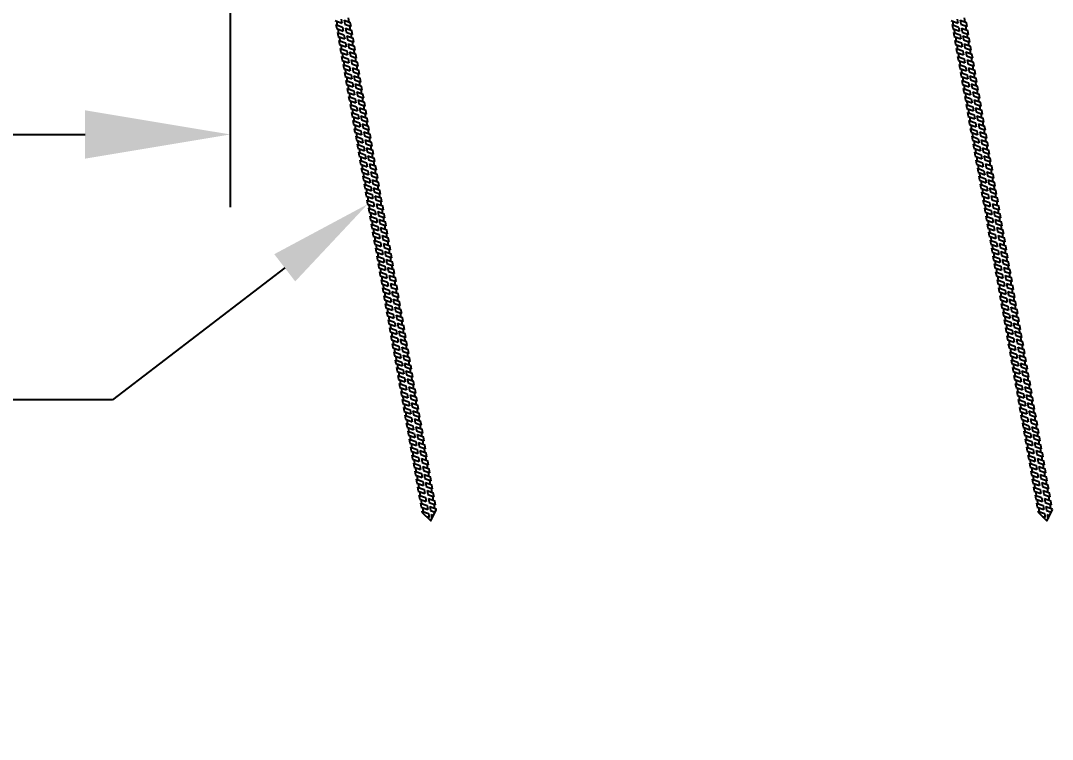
# Model space of a CAD drawing. Header units: millimetres. Extents: x 1757 to 4342, y -1901 to 53.
# Drawn here: x 3995.39 to 4013.16, y -1680.57 to -1668.19 of the extents above; entities that cross this region are included whole.
import ezdxf
from ezdxf import colors
from ezdxf.entities.mleader import LeaderData, LeaderLine
from ezdxf.math import Vec2, Vec3

# ---------------------------------------------------------------- set-up
doc = ezdxf.new("R2010")
doc.units = ezdxf.units.MM
doc.header["$LTSCALE"] = 0.1
doc.styles.get("Standard").update_dxf_attribs({"font": 'txt.shx'})
doc.dimstyles.new('ISO-25', dxfattribs={"dimtxt": 2.5, "dimasz": 2.5, "dimexe": 1.25, "dimexo": 0, "dimtad": 1, "dimdec": 0, "dimtxsty": 'Standard', "dimcen": 2.5, "dimadec": 0, "dimazin": 0, "dimtfac": 1, "dimtdec": 0, "dimtmove": 0, "dimatfit": 3, "dimfxl": 1, "dimarcsym": 0})

# ---------------------------------------------------------------- blocks, each defined once
blk = doc.blocks.new('*D675')
at = {"color": 0, "lineweight": -2}
for p, q in [((3999.002, -1656.376), (3999.002, -1671.397)), ((3959.002, -1664.924), (3959.002, -1671.397)), ((3961.502, -1670.147), (3996.502, -1670.147))]:
    blk.add_line(p, q, dxfattribs=at)
at = {"color": 0, "lineweight": 15}
for points in [[(3961.502, -1669.731), (3961.502, -1670.564), (3959.002, -1670.147)], [(3996.502, -1669.731), (3996.502, -1670.564), (3999.002, -1670.147)]]:
    blk.add_solid(points, dxfattribs=at)
at = {"layer": 'Defpoints', "color": 0, "lineweight": 15}
for p in [(3999.002, -1656.376), (3959.002, -1664.924), (3999.002, -1670.147)]:
    blk.add_point(p, dxfattribs=at)
at = {"color": 0, "lineweight": 0, "insert": (3979.002, -1668.272), "char_height": 2.5, "attachment_point": 5}
blk.add_mtext('3-4м', dxfattribs=at)
blk = doc.blocks.new('Анкер L 1500 мм')
at = {"color": 0}
for p, q in [((30447.1, 190289.2), (30447.2, 190289.2)), ((30447.1, 190282.3), (30447.1, 190289.2)), ((30432.1, 190273.6), (30442.6, 190279.7)), ((30432.1, 190266.6), (30442.6, 190272.7)), ((30438.5, 190284.2), (30442.6, 190286.6)), ((30442.6, 190279.7), (30442.6, 190286.6)), ((30442.6, 190265.8), (30442.6, 190272.7)), ((30447.1, 190282.3), (30450.7, 190284.4)), ((30447.1, 190275.3), (30454.3, 190279.4)), ((30447.1, 190268.4), (30447.1, 190275.3)), ((30447.1, 190268.4), (30457.1, 190274.1)), ((30432.1, 190259.7), (30442.6, 190265.8)), ((30432.1, 190252.6), (30442.6, 190258.6)), ((30442.6, 190251.7), (30442.6, 190258.6)), ((30447.1, 190261.2), (30457.1, 190267)), ((30447.1, 190254.3), (30447.1, 190261.2)), ((30447.1, 190254.3), (30457.1, 190260.1)), ((30432.1, 190245.7), (30442.6, 190251.7)), ((30432.1, 190238.7), (30442.6, 190244.7)), ((30432.1, 190231.7), (30442.6, 190237.7)), ((30442.6, 190237.7), (30442.6, 190244.7)), ((30447.1, 190247.3), (30457.1, 190253.1)), ((30447.1, 190240.3), (30447.1, 190247.3)), ((30447.1, 190240.3), (30457.1, 190246.1)), ((30447.1, 190233.3), (30457.1, 190239.1)), ((30432.1, 190224.7), (30442.6, 190230.7)), ((30432.1, 190217.7), (30442.6, 190223.8)), ((30442.6, 190223.8), (30442.6, 190230.7)), ((30447.1, 190226.4), (30447.1, 190233.3)), ((30447.1, 190226.4), (30457.1, 190232.1)), ((30447.1, 190219.4), (30457.1, 190225.1)), ((30447.1, 190212.4), (30447.1, 190219.4)), ((30447.1, 190212.4), (30457.1, 190218.2)), ((30432.1, 190210.7), (30442.6, 190216.8)), ((30432.1, 190203.7), (30442.6, 190209.8)), ((30432.1, 190196.7), (30442.6, 190202.8)), ((30442.6, 190209.8), (30442.6, 190216.8)), ((30442.6, 190195.8), (30442.6, 190202.8)), ((30447.1, 190205.4), (30457.1, 190211.2)), ((30447.1, 190198.4), (30447.1, 190205.4)), ((30447.1, 190198.4), (30457.1, 190204.2)), ((30432.1, 190189.7), (30442.6, 190195.8)), ((30432.1, 190182.8), (30442.6, 190188.8)), ((30442.6, 190181.8), (30442.6, 190188.8)), ((30447.1, 190191.4), (30457.1, 190197.2)), ((30447.1, 190184.4), (30447.1, 190191.4)), ((30447.1, 190184.4), (30457.1, 190190.2)), ((30447.1, 190177.5), (30457.1, 190183.3)), ((30432.1, 190175.8), (30442.6, 190181.8)), ((30432.1, 190168.8), (30442.6, 190174.9)), ((30432.1, 190161.8), (30442.6, 190167.9)), ((30442.6, 190167.9), (30442.6, 190174.9)), ((30447.1, 190170.5), (30447.1, 190177.5)), ((30447.1, 190170.5), (30457.1, 190176.3)), ((30447.1, 190163.5), (30457.1, 190169.3)), ((30432.1, 190154.8), (30442.6, 190160.9)), ((30432.1, 190147.8), (30442.6, 190153.9)), ((30432.1, 190140.9), (30442.6, 190146.9)), ((30442.6, 190153.9), (30442.6, 190160.9)), ((30442.6, 190139.9), (30442.6, 190146.9)), ((30447.1, 190156.5), (30447.1, 190163.5)), ((30447.1, 190156.5), (30457.1, 190162.3)), ((30447.1, 190149.5), (30457.1, 190155.3)), ((30447.1, 190142.5), (30447.1, 190149.5)), ((30447.1, 190142.5), (30457.1, 190148.3)), ((30432.1, 190133.9), (30442.6, 190139.9)), ((30432.1, 190127), (30442.6, 190133.1)), ((30442.6, 190126.1), (30442.6, 190133.1)), ((30447.1, 190135.7), (30457.1, 190141.4)), ((30447.1, 190128.7), (30447.1, 190135.7)), ((30447.1, 190128.7), (30457.1, 190134.4)), ((30432.1, 190120), (30442.6, 190126.1)), ((30432.1, 190113), (30442.6, 190119.1)), ((30432.1, 190106), (30442.6, 190112.1)), ((30442.6, 190112.1), (30442.6, 190119.1)), ((30447.1, 190121.7), (30457.1, 190127.5)), ((30447.1, 190114.7), (30447.1, 190121.7)), ((30447.1, 190114.7), (30457.1, 190120.5)), ((30447.1, 190107.7), (30457.1, 190113.5)), ((30432.1, 190099.1), (30442.6, 190105.1)), ((30432.1, 190092.1), (30442.6, 190098.1)), ((30442.6, 190098.1), (30442.6, 190105.1)), ((30447.1, 190100.7), (30447.1, 190107.7)), ((30447.1, 190100.7), (30457.1, 190106.5)), ((30447.1, 190093.7), (30457.1, 190099.5)), ((30447.1, 190086.7), (30447.1, 190093.7)), ((30432.1, 190085.1), (30442.6, 190091.1)), ((30432.1, 190078.1), (30442.6, 190084.1)), ((30432.1, 190071.2), (30442.6, 190077.2)), ((30442.6, 190084.1), (30442.6, 190091.1)), ((30442.6, 190070.2), (30442.6, 190077.2)), ((30447.1, 190086.7), (30457.1, 190092.5)), ((30447.1, 190079.8), (30457.1, 190085.6)), ((30447.1, 190072.8), (30447.1, 190079.8)), ((30447.1, 190072.8), (30457.1, 190078.6)), ((30432.1, 190064.2), (30442.6, 190070.2)), ((30432.1, 190057.2), (30442.6, 190063.3)), ((30442.6, 190056.3), (30442.6, 190063.3)), ((30447.1, 190065.9), (30457.1, 190071.6)), ((30447.1, 190058.9), (30447.1, 190065.9)), ((30447.1, 190058.9), (30457.1, 190064.6)), ((30432.1, 190050.2), (30442.6, 190056.3)), ((30432.1, 190043.2), (30442.6, 190049.3)), ((30432.1, 190036.2), (30442.6, 190042.3)), ((30442.6, 190042.3), (30442.6, 190049.3)), ((30447.1, 190051.9), (30457.1, 190057.7)), ((30447.1, 190044.9), (30447.1, 190051.9)), ((30447.1, 190044.9), (30457.1, 190050.7)), ((30447.1, 190037.9), (30457.1, 190043.7)), ((30432.1, 190029.2), (30442.6, 190035.3)), ((30432.1, 190022.2), (30442.6, 190028.3)), ((30442.6, 190028.3), (30442.6, 190035.3)), ((30447.1, 190030.9), (30447.1, 190037.9)), ((30447.1, 190030.9), (30457.1, 190036.7)), ((30447.1, 190023.9), (30457.1, 190029.7)), ((30447.1, 190017.4), (30447.1, 190023.9)), ((30447.1, 190017.4), (30457.1, 190023.1)), ((30432.1, 190015.2), (30442.6, 190021.3)), ((30432.1, 190008.7), (30442.6, 190014.8)), ((30432.1, 190001.7), (30442.6, 190007.8)), ((30442.6, 190014.8), (30442.6, 190021.3)), ((30442.6, 190000.8), (30442.6, 190007.8)), ((30447.1, 190010.4), (30457.1, 190016.1)), ((30447.1, 190003.4), (30447.1, 190010.4)), ((30447.1, 190003.4), (30457.1, 190009.2)), ((30432.1, 189994.7), (30442.6, 190000.8)), ((30432.1, 189987.7), (30442.6, 189993.8)), ((30432.1, 189980.8), (30442.6, 189986.8)), ((30442.6, 189986.8), (30442.6, 189993.8)), ((30447.1, 189996.4), (30457.1, 190002.2)), ((30447.1, 189989.4), (30447.1, 189996.4)), ((30447.1, 189989.4), (30457.1, 189995.2)), ((30447.1, 189982.4), (30457.1, 189988.2)), ((30432.1, 189973.8), (30442.6, 189979.8)), ((30432.1, 189966.8), (30442.6, 189972.8)), ((30442.6, 189972.8), (30442.6, 189979.8)), ((30447.1, 189975.4), (30447.1, 189982.4)), ((30447.1, 189975.4), (30457.1, 189981.2)), ((30447.1, 189968.4), (30457.1, 189974.2)), ((30432.1, 189959.8), (30442.6, 189965.8)), ((30432.1, 189952.9), (30442.6, 189959)), ((30432.1, 189945.9), (30442.6, 189952)), ((30442.6, 189959), (30442.6, 189965.8)), ((30442.6, 189945), (30442.6, 189952)), ((30447.1, 189961.6), (30447.1, 189968.4)), ((30447.1, 189961.6), (30457.1, 189967.4)), ((30447.1, 189954.6), (30457.1, 189960.4)), ((30447.1, 189947.6), (30447.1, 189954.6)), ((30447.1, 189947.6), (30457.1, 189953.4)), ((30432.1, 189938.9), (30442.6, 189945)), ((30432.1, 189931.9), (30442.6, 189938)), ((30442.6, 189931), (30442.6, 189938)), ((30447.1, 189940.6), (30457.1, 189946.4)), ((30447.1, 189933.6), (30447.1, 189940.6)), ((30447.1, 189933.6), (30457.1, 189939.4)), ((30432.1, 189925), (30442.6, 189931)), ((30432.1, 189918), (30442.6, 189924)), ((30432.1, 189911), (30442.6, 189917)), ((30442.6, 189917), (30442.6, 189924)), ((30447.1, 189926.6), (30457.1, 189932.4)), ((30447.1, 189919.6), (30447.1, 189926.6)), ((30447.1, 189919.6), (30457.1, 189925.4)), ((30447.1, 189912.6), (30457.1, 189918.4)), ((30432.1, 189904), (30442.6, 189910)), ((30432.1, 189897.1), (30442.6, 189903.1)), ((30442.6, 189903.1), (30442.6, 189910)), ((30447.1, 189905.7), (30447.1, 189912.6)), ((30447.1, 189905.7), (30457.1, 189911.5)), ((30447.1, 189898.7), (30457.1, 189904.5)), ((30447.1, 189891.8), (30447.1, 189898.7)), ((30432.1, 189890.1), (30442.6, 189896.1)), ((30432.1, 189883.1), (30442.6, 189889.2)), ((30432.1, 189876.1), (30442.6, 189882.2)), ((30442.6, 189889.2), (30442.6, 189896.1)), ((30442.6, 189875.2), (30442.6, 189882.2)), ((30447.1, 189891.8), (30457.1, 189897.5)), ((30447.1, 189884.8), (30457.1, 189890.5)), ((30447.1, 189877.8), (30447.1, 189884.8)), ((30447.1, 189877.8), (30457.1, 189883.6)), ((30432.1, 189869.1), (30442.6, 189875.2)), ((30432.1, 189862.1), (30442.6, 189868.2)), ((30442.6, 189861.2), (30442.6, 189868.2)), ((30447.1, 189870.8), (30457.1, 189876.6)), ((30447.1, 189863.8), (30447.1, 189870.8)), ((30447.1, 189863.8), (30457.1, 189869.6)), ((30447.1, 189856.8), (30457.1, 189862.6)), ((30432.1, 189855.1), (30442.6, 189861.2)), ((30432.1, 189848.1), (30442.6, 189854.2)), ((30432.1, 189841.1), (30442.6, 189847.2)), ((30442.6, 189847.2), (30442.6, 189854.2)), ((30447.1, 189849.8), (30447.1, 189856.8)), ((30447.1, 189849.8), (30457.1, 189855.6)), ((30447.1, 189843.1), (30457.1, 189848.8)), ((30432.1, 189834.4), (30442.6, 189840.5)), ((30432.1, 189827.4), (30442.6, 189833.5)), ((30442.6, 189833.5), (30442.6, 189840.5)), ((30447.1, 189836.1), (30447.1, 189843.1)), ((30447.1, 189836.1), (30457.1, 189841.8)), ((30447.1, 189829.1), (30457.1, 189834.9)), ((30447.1, 189822.1), (30447.1, 189829.1)), ((30447.1, 189822.1), (30457.1, 189827.9)), ((30432.1, 189820.4), (30442.6, 189826.5)), ((30432.1, 189813.4), (30442.6, 189819.5)), ((30432.1, 189806.5), (30442.6, 189812.5)), ((30442.6, 189819.5), (30442.6, 189826.5)), ((30442.6, 189805.5), (30442.6, 189812.5)), ((30447.1, 189815.1), (30457.1, 189820.9)), ((30447.1, 189808.1), (30447.1, 189815.1)), ((30447.1, 189808.1), (30457.1, 189813.9)), ((30432.1, 189799.5), (30442.6, 189805.5)), ((30432.1, 189792.5), (30442.6, 189798.5)), ((30432.1, 189785.5), (30442.6, 189791.5)), ((30442.6, 189791.5), (30442.6, 189798.5)), ((30447.1, 189801.1), (30457.1, 189806.9)), ((30447.1, 189794.1), (30447.1, 189801.1)), ((30447.1, 189794.1), (30457.1, 189799.9)), ((30447.1, 189787.3), (30457.1, 189793.1)), ((30432.1, 189778.6), (30442.6, 189784.7)), ((30432.1, 189771.6), (30442.6, 189777.7)), ((30442.6, 189777.7), (30442.6, 189784.7)), ((30447.1, 189780.3), (30447.1, 189787.3)), ((30447.1, 189780.3), (30457.1, 189786.1)), ((30447.1, 189773.3), (30457.1, 189779.1)), ((30432.1, 189764.7), (30442.6, 189770.7)), ((30432.1, 189757.7), (30442.6, 189763.7)), ((30432.1, 189750.7), (30442.6, 189756.7)), ((30442.6, 189763.7), (30442.6, 189770.7)), ((30442.6, 189749.7), (30442.6, 189756.7)), ((30447.1, 189766.3), (30447.1, 189773.3)), ((30447.1, 189766.3), (30457.1, 189772.1)), ((30447.1, 189759.3), (30457.1, 189765.1)), ((30447.1, 189752.3), (30447.1, 189759.3)), ((30447.1, 189752.3), (30457.1, 189758.1)), ((30432.1, 189743.7), (30442.6, 189749.7)), ((30432.1, 189736.7), (30442.6, 189742.8)), ((30442.6, 189735.8), (30442.6, 189742.8)), ((30447.1, 189745.4), (30457.1, 189751.1)), ((30447.1, 189738.4), (30447.1, 189745.4)), ((30447.1, 189738.4), (30457.1, 189744.1)), ((30432.1, 189729.7), (30442.6, 189735.8)), ((30432.1, 189722.8), (30442.6, 189728.8)), ((30432.1, 189715.8), (30442.6, 189721.8)), ((30442.6, 189721.8), (30442.6, 189728.8)), ((30447.1, 189731.4), (30457.1, 189737.2)), ((30447.1, 189724.4), (30447.1, 189731.4)), ((30447.1, 189724.4), (30457.1, 189730.2)), ((30447.1, 189717.5), (30457.1, 189723.3)), ((30432.1, 189708.8), (30442.6, 189714.9)), ((30432.1, 189701.8), (30442.6, 189707.9)), ((30442.6, 189707.9), (30442.6, 189714.9)), ((30447.1, 189710.5), (30447.1, 189717.5)), ((30447.1, 189710.5), (30457.1, 189716.3)), ((30447.1, 189703.5), (30457.1, 189709.3)), ((30447.1, 189696.5), (30447.1, 189703.5)), ((30432.1, 189694.8), (30442.6, 189700.9)), ((30432.1, 189687.8), (30442.6, 189693.9)), ((30432.1, 189680.9), (30442.6, 189686.9)), ((30442.6, 189693.9), (30442.6, 189700.9)), ((30442.6, 189679.9), (30442.6, 189686.9)), ((30447.1, 189696.5), (30457.1, 189702.3)), ((30447.1, 189689.5), (30457.1, 189695.3)), ((30447.1, 189682.5), (30447.1, 189689.5)), ((30447.1, 189682.5), (30457.1, 189688.3)), ((30432.1, 189673.9), (30442.6, 189679.9)), ((30432.1, 189666.9), (30442.6, 189672.9)), ((30442.6, 189665.9), (30442.6, 189672.9)), ((30447.1, 189675.5), (30457.1, 189681.3)), ((30447.1, 189668.5), (30447.1, 189675.5)), ((30447.1, 189668.5), (30457.1, 189674.2)), ((30447.1, 189661.5), (30457.1, 189667.2)), ((30432.1, 189659.8), (30442.6, 189665.9)), ((30432.1, 189652.8), (30442.6, 189658.9)), ((30432.1, 189645.8), (30442.6, 189651.9)), ((30442.6, 189651.9), (30442.6, 189658.9)), ((30447.1, 189654.5), (30447.1, 189661.5)), ((30447.1, 189654.5), (30457.1, 189660.3)), ((30447.1, 189647.5), (30457.1, 189653.3)), ((30432.1, 189638.8), (30442.6, 189644.9)), ((30432.1, 189631.9), (30442.6, 189637.9)), ((30442.6, 189637.9), (30442.6, 189644.9)), ((30447.1, 189640.5), (30447.1, 189647.5)), ((30447.1, 189640.5), (30457.1, 189646.3)), ((30447.1, 189633.5), (30457.1, 189639.3)), ((30447.1, 189626.5), (30447.1, 189633.5)), ((30447.1, 189626.5), (30457.1, 189632.3)), ((30432.1, 189624.9), (30442.6, 189630.9)), ((30432.1, 189617.9), (30442.6, 189623.9)), ((30432.1, 189610.9), (30442.6, 189616.9)), ((30442.6, 189623.9), (30442.6, 189630.9)), ((30442.6, 189610.1), (30442.6, 189616.9)), ((30447.1, 189619.5), (30457.1, 189625.3)), ((30447.1, 189612.7), (30447.1, 189619.5)), ((30447.1, 189612.7), (30457.1, 189618.5)), ((30432.1, 189604), (30442.6, 189610.1)), ((30432.1, 189597), (30442.6, 189603.1)), ((30432.1, 189590.1), (30442.6, 189596.1)), ((30442.6, 189596.1), (30442.6, 189603.1)), ((30447.1, 189605.7), (30457.1, 189611.5)), ((30447.1, 189598.7), (30447.1, 189605.7)), ((30447.1, 189598.7), (30457.1, 189604.5)), ((30447.1, 189591.7), (30457.1, 189597.5)), ((30432.1, 189583.1), (30442.6, 189589.1)), ((30432.1, 189576.1), (30442.6, 189582.1)), ((30442.6, 189582.1), (30442.6, 189589.1)), ((30447.1, 189584.7), (30447.1, 189591.7)), ((30447.1, 189584.7), (30457.1, 189590.5)), ((30447.1, 189577.7), (30457.1, 189583.5)), ((30432.1, 189569.1), (30442.6, 189575.1)), ((30432.1, 189562.1), (30442.6, 189568.2)), ((30432.1, 189555.1), (30442.6, 189561.2)), ((30442.6, 189568.2), (30442.6, 189575.1)), ((30442.6, 189554.2), (30442.6, 189561.2)), ((30447.1, 189570.8), (30447.1, 189577.7)), ((30447.1, 189570.8), (30457.1, 189576.5)), ((30447.1, 189563.8), (30457.1, 189569.5)), ((30447.1, 189556.8), (30447.1, 189563.8)), ((30447.1, 189556.8), (30457.1, 189562.6)), ((30432.1, 189548.2), (30442.6, 189554.2)), ((30432.1, 189541.2), (30442.6, 189547.2)), ((30442.6, 189540.3), (30442.6, 189547.2)), ((30447.1, 189549.8), (30457.1, 189555.6)), ((30447.1, 189542.9), (30447.1, 189549.8)), ((30447.1, 189542.9), (30457.1, 189548.6)), ((30432.1, 189534.2), (30442.6, 189540.3)), ((30432.1, 189527.2), (30442.6, 189533.3)), ((30432.1, 189520.2), (30442.6, 189526.3)), ((30442.6, 189526.3), (30442.6, 189533.3)), ((30447.1, 189535.9), (30457.1, 189541.6)), ((30447.1, 189528.9), (30447.1, 189535.9)), ((30447.1, 189528.9), (30457.1, 189534.7)), ((30447.1, 189521.9), (30457.1, 189527.7)), ((30432.1, 189513.2), (30442.6, 189519.3)), ((30432.1, 189506.3), (30442.6, 189512.3)), ((30442.6, 189512.3), (30442.6, 189519.3)), ((30447.1, 189514.9), (30447.1, 189521.9)), ((30447.1, 189514.9), (30457.1, 189520.7)), ((30447.1, 189507.9), (30457.1, 189513.7)), ((30447.1, 189500.9), (30447.1, 189507.9)), ((30432.1, 189499.3), (30442.6, 189505.3)), ((30432.1, 189492.3), (30442.6, 189498.3)), ((30432.1, 189485.3), (30442.6, 189491.3)), ((30442.6, 189498.3), (30442.6, 189505.3)), ((30442.6, 189484.3), (30442.6, 189491.3)), ((30447.1, 189500.9), (30457.1, 189506.7)), ((30447.1, 189493.9), (30457.1, 189499.7)), ((30447.1, 189486.9), (30447.1, 189493.9)), ((30447.1, 189486.9), (30457.1, 189492.7)), ((30432.1, 189478.3), (30442.6, 189484.3)), ((30432.1, 189471.3), (30442.6, 189477.4)), ((30442.6, 189470.4), (30442.6, 189477.4)), ((30447.1, 189480), (30457.1, 189485.8)), ((30447.1, 189473), (30447.1, 189480)), ((30447.1, 189473), (30457.1, 189478.8)), ((30447.1, 189466), (30457.1, 189471.8)), ((30432.1, 189464.3), (30442.6, 189470.4)), ((30432.1, 189457.3), (30442.6, 189463.4)), ((30432.1, 189450.3), (30442.6, 189456.4)), ((30442.6, 189456.4), (30442.6, 189463.4)), ((30447.1, 189459), (30447.1, 189466)), ((30447.1, 189459), (30457.1, 189464.8)), ((30447.1, 189452), (30457.1, 189457.8)), ((30432.1, 189443.4), (30442.6, 189449.4)), ((30432.1, 189436.4), (30442.6, 189442.4)), ((30442.6, 189442.4), (30442.6, 189449.4)), ((30447.1, 189445), (30447.1, 189452)), ((30447.1, 189445), (30457.1, 189450.8)), ((30447.1, 189438.2), (30457.1, 189443.9)), ((30447.1, 189431.2), (30447.1, 189438.2)), ((30447.1, 189431.2), (30457.1, 189436.9)), ((30432.1, 189429.5), (30442.6, 189435.6)), ((30432.1, 189422.5), (30442.6, 189428.6)), ((30432.1, 189415.5), (30442.6, 189421.6)), ((30442.6, 189428.6), (30442.6, 189435.6)), ((30442.6, 189414.6), (30442.6, 189421.6)), ((30447.1, 189424.2), (30457.1, 189430)), ((30447.1, 189417.2), (30447.1, 189424.2)), ((30447.1, 189417.2), (30457.1, 189423))]:
    blk.add_line(p, q, dxfattribs=at)
for p, q in [((30432.1, 190273.6), (30432.1, 190275.4)), ((30434.1, 190267.8), (30434.1, 190274.8)), ((30455.1, 190273), (30455.1, 190265.8)), ((30455.1, 190273), (30455.1, 190272.8)), ((30457.1, 190275.5), (30457.1, 190274.1)), ((30432.1, 190259.7), (30432.1, 190266.6)), ((30434.1, 190260.7), (30434.1, 190260.8)), ((30434.1, 190253.7), (30434.1, 190260.8)), ((30455.1, 190258.9), (30455.1, 190251.9)), ((30457.1, 190267), (30457.1, 190260.1)), ((30432.1, 190245.7), (30432.1, 190252.6)), ((30432.1, 190231.7), (30432.1, 190238.7)), ((30434.1, 190239.8), (30434.1, 190246.8)), ((30455.1, 190245), (30455.1, 190238)), ((30457.1, 190253.1), (30457.1, 190246.1)), ((30457.1, 190239.1), (30457.1, 190232.1)), ((30432.1, 190217.7), (30432.1, 190224.7)), ((30434.1, 190225.8), (30434.1, 190232.8)), ((30434.1, 190211.9), (30434.1, 190218.9)), ((30455.1, 190231), (30455.1, 190224)), ((30457.1, 190225.1), (30457.1, 190218.2)), ((30432.1, 190203.7), (30432.1, 190210.7)), ((30434.1, 190197.9), (30434.1, 190204.9)), ((30455.1, 190217), (30455.1, 190210)), ((30455.1, 190203), (30455.1, 190196.1)), ((30457.1, 190211.2), (30457.1, 190204.2)), ((30432.1, 190189.7), (30432.1, 190196.7)), ((30432.1, 190175.8), (30432.1, 190182.8)), ((30434.1, 190183.9), (30434.1, 190190.9)), ((30455.1, 190189.1), (30455.1, 190182.1)), ((30457.1, 190197.2), (30457.1, 190190.2)), ((30457.1, 190183.3), (30457.1, 190176.3)), ((30432.1, 190161.8), (30432.1, 190168.8)), ((30434.1, 190170), (30434.1, 190176.9)), ((30455.1, 190175.1), (30455.1, 190168.1)), ((30457.1, 190169.3), (30457.1, 190162.3)), ((30432.1, 190147.8), (30432.1, 190154.8)), ((30434.1, 190156), (30434.1, 190163)), ((30434.1, 190142), (30434.1, 190149)), ((30455.1, 190161.1), (30455.1, 190154.1)), ((30455.1, 190147.1), (30455.1, 190140.3)), ((30457.1, 190155.3), (30457.1, 190148.3)), ((30432.1, 190133.9), (30432.1, 190140.9)), ((30434.1, 190128.2), (30434.1, 190135)), ((30455.1, 190133.3), (30455.1, 190126.3)), ((30457.1, 190141.4), (30457.1, 190134.4)), ((30432.1, 190120), (30432.1, 190127)), ((30432.1, 190106), (30432.1, 190113)), ((30434.1, 190114.2), (30434.1, 190121.2)), ((30455.1, 190119.3), (30455.1, 190112.3)), ((30457.1, 190127.5), (30457.1, 190120.5)), ((30457.1, 190113.5), (30457.1, 190106.5)), ((30432.1, 190092.1), (30432.1, 190099.1)), ((30434.1, 190100.2), (30434.1, 190107.2)), ((30455.1, 190105.3), (30455.1, 190098.4)), ((30457.1, 190099.5), (30457.1, 190092.5)), ((30432.1, 190078.1), (30432.1, 190085.1)), ((30434.1, 190086.2), (30434.1, 190093.2)), ((30434.1, 190072.3), (30434.1, 190079.2)), ((30455.1, 190091.4), (30455.1, 190084.4)), ((30455.1, 190077.4), (30455.1, 190070.5)), ((30457.1, 190085.6), (30457.1, 190078.6)), ((30432.1, 190064.2), (30432.1, 190071.2)), ((30434.1, 190058.4), (30434.1, 190065.3)), ((30455.1, 190063.5), (30455.1, 190056.5)), ((30457.1, 190071.6), (30457.1, 190064.6)), ((30432.1, 190050.2), (30432.1, 190057.2)), ((30432.1, 190036.2), (30432.1, 190043.2)), ((30434.1, 190044.4), (30434.1, 190051.4)), ((30455.1, 190049.5), (30455.1, 190042.5)), ((30457.1, 190057.7), (30457.1, 190050.7)), ((30457.1, 190043.7), (30457.1, 190036.7)), ((30432.1, 190022.2), (30432.1, 190029.2)), ((30434.1, 190030.4), (30434.1, 190037.4)), ((30434.1, 190016.4), (30434.1, 190023.4)), ((30455.1, 190035.5), (30455.1, 190028.5)), ((30457.1, 190029.7), (30457.1, 190023.1)), ((30432.1, 190008.7), (30432.1, 190015.2)), ((30434.1, 190002.9), (30434.1, 190009.9)), ((30455.1, 190022), (30455.1, 190015)), ((30455.1, 190008), (30455.1, 190001)), ((30457.1, 190016.1), (30457.1, 190009.2)), ((30432.1, 189994.7), (30432.1, 190001.7)), ((30432.1, 189980.8), (30432.1, 189987.7)), ((30434.1, 189988.9), (30434.1, 189995.9)), ((30455.1, 189994), (30455.1, 189987)), ((30457.1, 190002.2), (30457.1, 189995.2)), ((30457.1, 189988.2), (30457.1, 189981.2)), ((30432.1, 189966.8), (30432.1, 189973.8)), ((30434.1, 189974.9), (30434.1, 189981.9)), ((30455.1, 189980.1), (30455.1, 189973.1)), ((30457.1, 189974.2), (30457.1, 189967.4)), ((30432.1, 189952.9), (30432.1, 189959.8)), ((30434.1, 189960.9), (30434.1, 189967.9)), ((30434.1, 189947.1), (30434.1, 189954.1)), ((30455.1, 189966.2), (30455.1, 189959.2)), ((30455.1, 189952.2), (30455.1, 189945.2)), ((30457.1, 189960.4), (30457.1, 189953.4)), ((30432.1, 189938.9), (30432.1, 189945.9)), ((30434.1, 189933.1), (30434.1, 189940.1)), ((30455.1, 189938.3), (30455.1, 189931.3)), ((30457.1, 189946.4), (30457.1, 189939.4)), ((30432.1, 189925), (30432.1, 189931.9)), ((30432.1, 189911), (30432.1, 189918)), ((30434.1, 189919.1), (30434.1, 189926.1)), ((30455.1, 189924.3), (30455.1, 189917.3)), ((30457.1, 189932.4), (30457.1, 189925.4)), ((30457.1, 189918.4), (30457.1, 189911.5)), ((30432.1, 189897.1), (30432.1, 189904)), ((30434.1, 189905.1), (30434.1, 189912.1)), ((30434.1, 189891.2), (30434.1, 189898.2)), ((30455.1, 189910.4), (30455.1, 189903.4)), ((30457.1, 189904.5), (30457.1, 189897.5)), ((30432.1, 189883.1), (30432.1, 189890.1)), ((30434.1, 189877.3), (30434.1, 189884.3)), ((30455.1, 189896.4), (30455.1, 189889.4)), ((30455.1, 189882.4), (30455.1, 189875.4)), ((30457.1, 189890.5), (30457.1, 189883.6)), ((30432.1, 189869.1), (30432.1, 189876.1)), ((30434.1, 189863.3), (30434.1, 189870.3)), ((30455.1, 189868.4), (30455.1, 189861.4)), ((30457.1, 189876.6), (30457.1, 189869.6)), ((30457.1, 189862.6), (30457.1, 189855.6)), ((30432.1, 189855.1), (30432.1, 189862.1)), ((30432.1, 189841.1), (30432.1, 189848.1)), ((30434.1, 189849.3), (30434.1, 189856.3)), ((30455.1, 189854.4), (30455.1, 189847.7)), ((30457.1, 189848.8), (30457.1, 189841.8)), ((30432.1, 189827.4), (30432.1, 189834.4)), ((30434.1, 189835.6), (30434.1, 189842.3)), ((30434.1, 189821.6), (30434.1, 189828.6)), ((30455.1, 189840.7), (30455.1, 189833.7)), ((30457.1, 189834.9), (30457.1, 189827.9)), ((30432.1, 189813.4), (30432.1, 189820.4)), ((30434.1, 189807.6), (30434.1, 189814.6)), ((30455.1, 189826.7), (30455.1, 189819.7)), ((30455.1, 189812.7), (30455.1, 189805.8)), ((30457.1, 189820.9), (30457.1, 189813.9)), ((30432.1, 189799.5), (30432.1, 189806.5)), ((30432.1, 189785.5), (30432.1, 189792.5)), ((30434.1, 189793.6), (30434.1, 189800.6)), ((30455.1, 189798.8), (30455.1, 189791.9)), ((30457.1, 189806.9), (30457.1, 189799.9)), ((30457.1, 189793.1), (30457.1, 189786.1)), ((30432.1, 189771.6), (30432.1, 189778.6)), ((30434.1, 189779.8), (30434.1, 189786.6)), ((30455.1, 189784.9), (30455.1, 189777.9)), ((30457.1, 189779.1), (30457.1, 189772.1)), ((30432.1, 189757.7), (30432.1, 189764.7)), ((30434.1, 189765.8), (30434.1, 189772.8)), ((30434.1, 189751.8), (30434.1, 189758.8)), ((30455.1, 189770.9), (30455.1, 189764)), ((30455.1, 189757), (30455.1, 189750)), ((30457.1, 189765.1), (30457.1, 189758.1)), ((30432.1, 189743.7), (30432.1, 189750.7)), ((30434.1, 189737.9), (30434.1, 189744.8)), ((30455.1, 189743), (30455.1, 189736.1)), ((30457.1, 189751.1), (30457.1, 189744.1)), ((30432.1, 189729.7), (30432.1, 189736.7)), ((30432.1, 189715.8), (30432.1, 189722.8)), ((30434.1, 189723.9), (30434.1, 189730.9)), ((30455.1, 189729.1), (30455.1, 189722.1)), ((30457.1, 189737.2), (30457.1, 189730.2)), ((30457.1, 189723.3), (30457.1, 189716.3)), ((30432.1, 189701.8), (30432.1, 189708.8)), ((30434.1, 189710), (30434.1, 189716.9)), ((30434.1, 189696), (30434.1, 189703)), ((30455.1, 189715.1), (30455.1, 189708.1)), ((30457.1, 189709.3), (30457.1, 189702.3)), ((30432.1, 189687.8), (30432.1, 189694.8)), ((30434.1, 189682), (30434.1, 189689)), ((30455.1, 189701.1), (30455.1, 189694.1)), ((30455.1, 189687.1), (30455.1, 189680.1)), ((30457.1, 189695.3), (30457.1, 189688.3)), ((30432.1, 189673.9), (30432.1, 189680.9)), ((30434.1, 189668), (30434.1, 189675)), ((30455.1, 189673.1), (30455.1, 189666.1)), ((30457.1, 189681.3), (30457.1, 189674.2)), ((30457.1, 189667.2), (30457.1, 189660.3)), ((30432.1, 189659.8), (30432.1, 189666.9)), ((30432.1, 189645.8), (30432.1, 189652.8)), ((30434.1, 189654), (30434.1, 189661)), ((30455.1, 189659.1), (30455.1, 189652.1)), ((30457.1, 189653.3), (30457.1, 189646.3)), ((30432.1, 189631.9), (30432.1, 189638.8)), ((30434.1, 189640), (30434.1, 189647)), ((30434.1, 189626), (30434.1, 189633)), ((30455.1, 189645.1), (30455.1, 189638.1)), ((30457.1, 189639.3), (30457.1, 189632.3)), ((30432.1, 189617.9), (30432.1, 189624.9)), ((30434.1, 189612), (30434.1, 189619)), ((30455.1, 189631.2), (30455.1, 189624.2)), ((30455.1, 189617.3), (30455.1, 189610.3)), ((30457.1, 189625.3), (30457.1, 189618.5)), ((30432.1, 189604), (30432.1, 189610.9)), ((30432.1, 189590.1), (30432.1, 189597)), ((30434.1, 189598.2), (30434.1, 189605.2)), ((30455.1, 189603.3), (30455.1, 189596.3)), ((30457.1, 189611.5), (30457.1, 189604.5)), ((30457.1, 189597.5), (30457.1, 189590.5)), ((30432.1, 189576.1), (30432.1, 189583.1)), ((30434.1, 189584.2), (30434.1, 189591.2)), ((30455.1, 189589.4), (30455.1, 189582.4)), ((30457.1, 189583.5), (30457.1, 189576.5)), ((30432.1, 189562.1), (30432.1, 189569.1)), ((30434.1, 189570.2), (30434.1, 189577.2)), ((30434.1, 189556.2), (30434.1, 189563.2)), ((30455.1, 189575.4), (30455.1, 189568.4)), ((30455.1, 189561.5), (30455.1, 189554.5)), ((30457.1, 189569.5), (30457.1, 189562.6)), ((30432.1, 189548.2), (30432.1, 189555.1)), ((30434.1, 189542.3), (30434.1, 189549.3)), ((30455.1, 189547.5), (30455.1, 189540.5)), ((30457.1, 189555.6), (30457.1, 189548.6)), ((30432.1, 189534.2), (30432.1, 189541.2)), ((30432.1, 189520.2), (30432.1, 189527.2)), ((30434.1, 189528.4), (30434.1, 189535.4)), ((30455.1, 189533.5), (30455.1, 189526.5)), ((30457.1, 189541.6), (30457.1, 189534.7)), ((30457.1, 189527.7), (30457.1, 189520.7)), ((30432.1, 189506.3), (30432.1, 189513.2)), ((30434.1, 189514.4), (30434.1, 189521.4)), ((30434.1, 189500.4), (30434.1, 189507.4)), ((30455.1, 189519.5), (30455.1, 189512.5)), ((30457.1, 189513.7), (30457.1, 189506.7)), ((30432.1, 189492.3), (30432.1, 189499.3)), ((30434.1, 189486.4), (30434.1, 189493.4)), ((30455.1, 189505.5), (30455.1, 189498.6)), ((30455.1, 189491.6), (30455.1, 189484.6)), ((30457.1, 189499.7), (30457.1, 189492.7)), ((30432.1, 189478.3), (30432.1, 189485.3)), ((30434.1, 189472.5), (30434.1, 189479.4)), ((30455.1, 189477.6), (30455.1, 189470.6)), ((30457.1, 189485.8), (30457.1, 189478.8)), ((30457.1, 189471.8), (30457.1, 189464.8)), ((30432.1, 189464.3), (30432.1, 189471.3)), ((30432.1, 189450.3), (30432.1, 189457.3)), ((30434.1, 189458.5), (30434.1, 189465.5)), ((30455.1, 189463.6), (30455.1, 189456.6)), ((30457.1, 189457.8), (30457.1, 189450.8)), ((30432.1, 189436.4), (30432.1, 189443.4)), ((30434.1, 189444.5), (30434.1, 189451.5)), ((30434.1, 189430.7), (30434.1, 189437.5)), ((30455.1, 189449.6), (30455.1, 189442.8)), ((30457.1, 189443.9), (30457.1, 189436.9)), ((30432.1, 189422.5), (30432.1, 189429.5)), ((30434.1, 189416.7), (30434.1, 189423.7)), ((30455.1, 189435.8), (30455.1, 189428.8)), ((30455.1, 189421.8), (30455.1, 189414.8)), ((30457.1, 189430), (30457.1, 189423))]:
    blk.add_line(p, q)
blk.add_lwpolyline([(30432.1, 190275.4), (30444.6, 190292.8), (30457.1, 190275.5)])
blk = doc.blocks.new('Концевая Л80')
at = {"color": 7, "rotation": 170}
for p in [(65645.5, 175477.4), (66706.2, 175477.4)]:
    blk.add_blockref('Анкер L 1500 мм', p, dxfattribs=at)

msp = doc.modelspace()

# ---------------------------------------------------------------- block references
at = {"color": 7, "lineweight": 0, "xscale": -0.01000000000931323, "yscale": 0.01000000000931323, "zscale": 0.01}
msp.add_blockref('Концевая Л80', (4039.257, -1610.426), dxfattribs=at)

# ---------------------------------------------------------------- dimensions: what is measured, and where the dimension line sits
at = {"color": 7, "lineweight": 0}
dim = msp.add_linear_dim(base=(3999.002, -1670.147), p1=(3959.002, -1664.924), p2=(3999.002, -1656.376), angle=180, text='3-4м', dimstyle='ISO-25', dxfattribs=at)
dim.commit()
dim.dimension.update_dxf_attribs({"geometry": '*D675', "text_midpoint": (3979.002, -1668.272)})

# ---------------------------------------------------------------- leaders
ml = msp.add_multileader_mtext('Standard', dxfattribs=at)
ml.set_content('4-и анкера\\PL-1,5м', color=7)
ml.set_leader_properties()
ml.build(insert=Vec2(0, 0))
ml.multileader.update_dxf_attribs({"text_right_attachment_type": 6, "dogleg_length": 0.36, "arrow_head_size": 1.8})
ctx = ml.context
ctx.base_point, ctx.char_height, ctx.arrow_head_size, ctx.plane_origin = Vec3(3975.216, -1673.671), 1.8, 1.8, Vec3(4004.653, -1672.129)
ctx.right_attachment, ctx.text_align_type = 6, 2
notes = []
notes.append((ctx, [(0, (1, 1, 0), (3996.976, -1674.721), (-1, 0), 0.36, [(0, [(4001.367, -1671.348)], 0, [])])]))
ctx.mtext.insert, ctx.mtext.alignment, ctx.mtext.flow_direction = Vec3(3994.616, -1672.479), 3, 5
for ctx, leaders in notes:
    for number, flags, end, landing, length, lines in leaders:
        leader = LeaderData()
        leader.index, (leader.has_last_leader_line, leader.has_dogleg_vector, leader.attachment_direction) = number, flags
        leader.last_leader_point, leader.dogleg_vector, leader.dogleg_length = Vec3(end), Vec3(landing), length
        for number, points, colour, breaks in lines:
            line = LeaderLine()
            line.index, line.vertices, line.color, line.breaks = number, Vec3.list(points), colors.encode_raw_color(colour), breaks
            leader.lines.append(line)
        ctx.leaders.append(leader)

doc.saveas('drawing.dxf')
